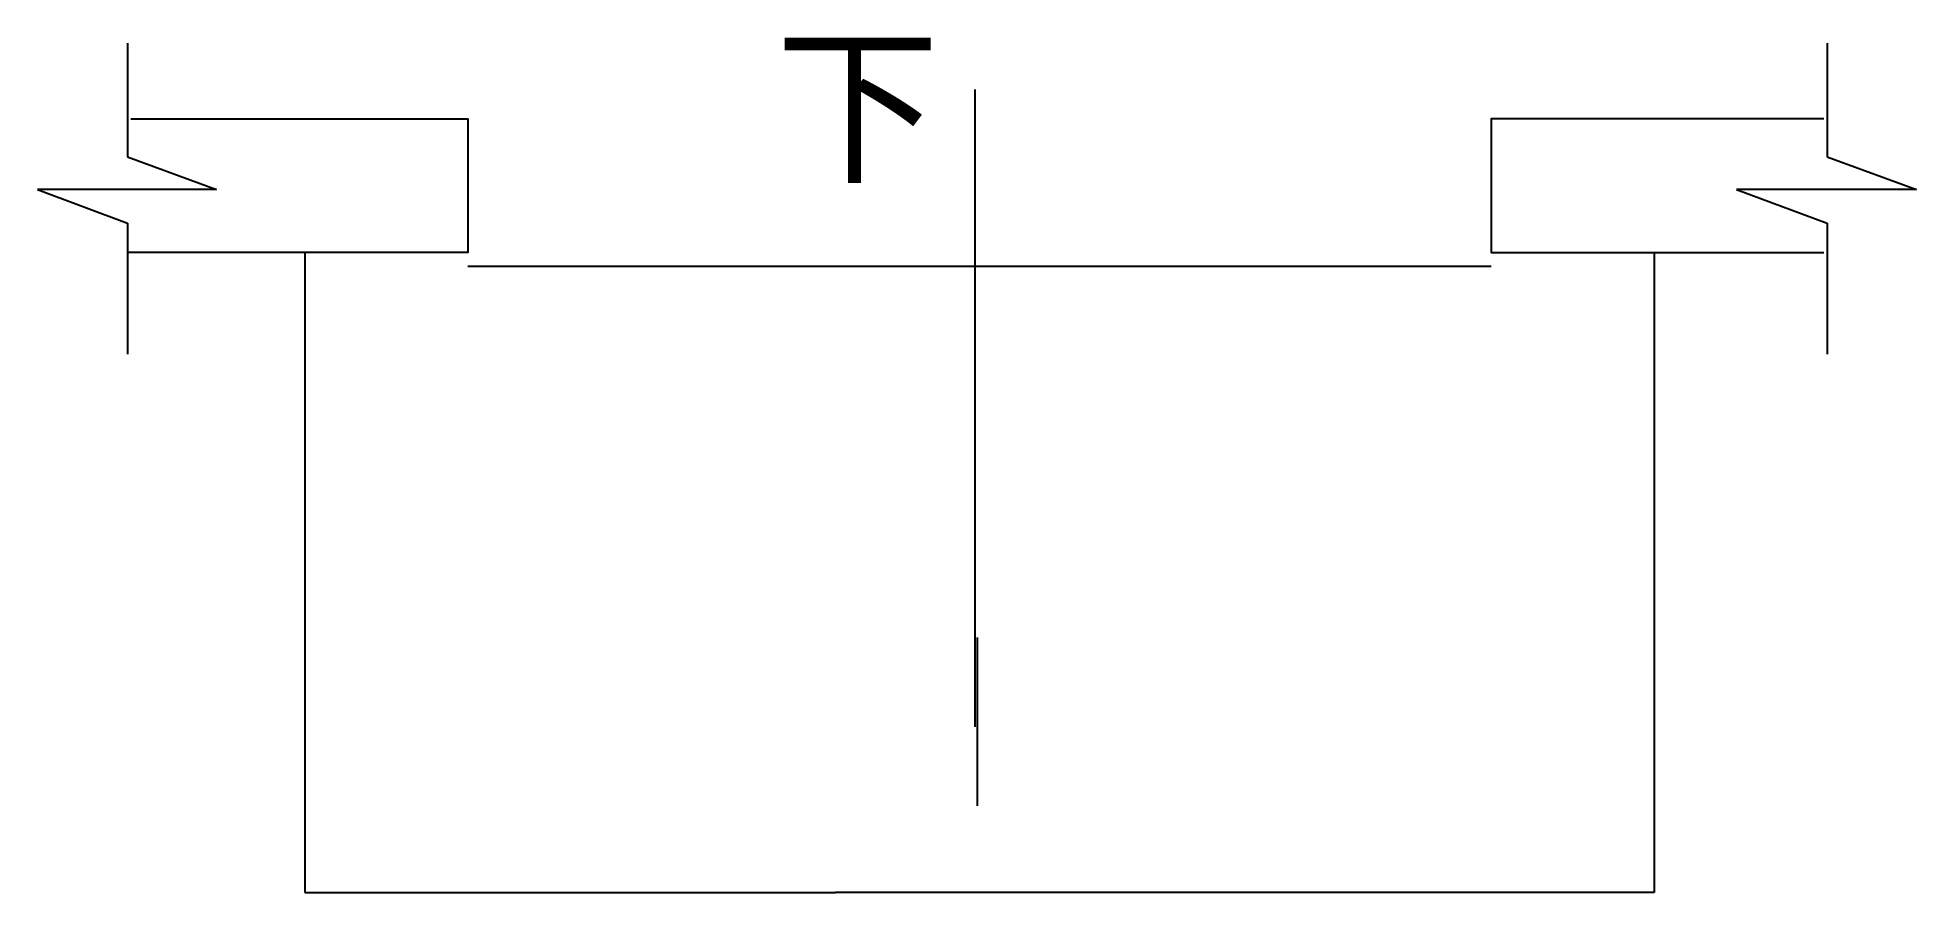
# Model space of a CAD drawing. Header units: metres. Extents: x 13162.4 to 13184.7, y 18540.5 to 18550.6.
import ezdxf

# ---------------------------------------------------------------- set-up
doc = ezdxf.new("R2010")
doc.units = ezdxf.units.M
doc.layers.add('PUB_DIM', color=90, linetype='Continuous')
doc.layers.add('PUB_TEXT', color=7, linetype='Continuous')

msp = doc.modelspace()

# ---------------------------------------------------------------- linework, layer by layer
at = {"layer": 'PUB_DIM'}
for p, q in [((13163.45, 18550.55), (13163.45, 18549.2)), ((13183.67, 18550.55), (13183.67, 18549.2)), ((13163.45, 18549.2), (13164.51, 18548.81)), ((13183.67, 18549.2), (13184.73, 18548.81)), ((13162.38, 18548.81), (13163.45, 18548.41)), ((13164.51, 18548.81), (13162.38, 18548.81)), ((13182.59, 18548.81), (13183.67, 18548.41)), ((13184.73, 18548.81), (13182.59, 18548.81)), ((13163.45, 18548.41), (13163.45, 18546.85)), ((13183.67, 18548.41), (13183.67, 18546.85)), ((13165.56, 18548.06), (13165.56, 18540.45)), ((13181.61, 18548.06), (13181.61, 18540.45)), ((13167.5, 18547.9), (13179.67, 18547.9)), ((13165.56, 18540.45), (13171.87, 18540.45)), ((13181.61, 18540.45), (13171.87, 18540.45))]:
    msp.add_line(p, q, dxfattribs=at)
for points in [[(13173.53, 18550), (13173.53, 18542.42)], [(13173.56, 18541.48), (13173.56, 18543.48)]]:
    msp.add_lwpolyline(points, dxfattribs=at)
at = {"layer": 'PUB_TEXT'}
for points in [[(13163.49, 18549.65), (13167.5, 18549.65), (13167.5, 18548.06), (13163.45, 18548.06)], [(13183.63, 18549.65), (13179.67, 18549.65), (13179.67, 18548.06), (13183.63, 18548.06)]]:
    msp.add_lwpolyline(points, dxfattribs=at)

# ---------------------------------------------------------------- texts
msp.add_text('下', height=1.5, dxfattribs=at).set_placement((13171.16, 18549.05))

doc.saveas('drawing.dxf')
